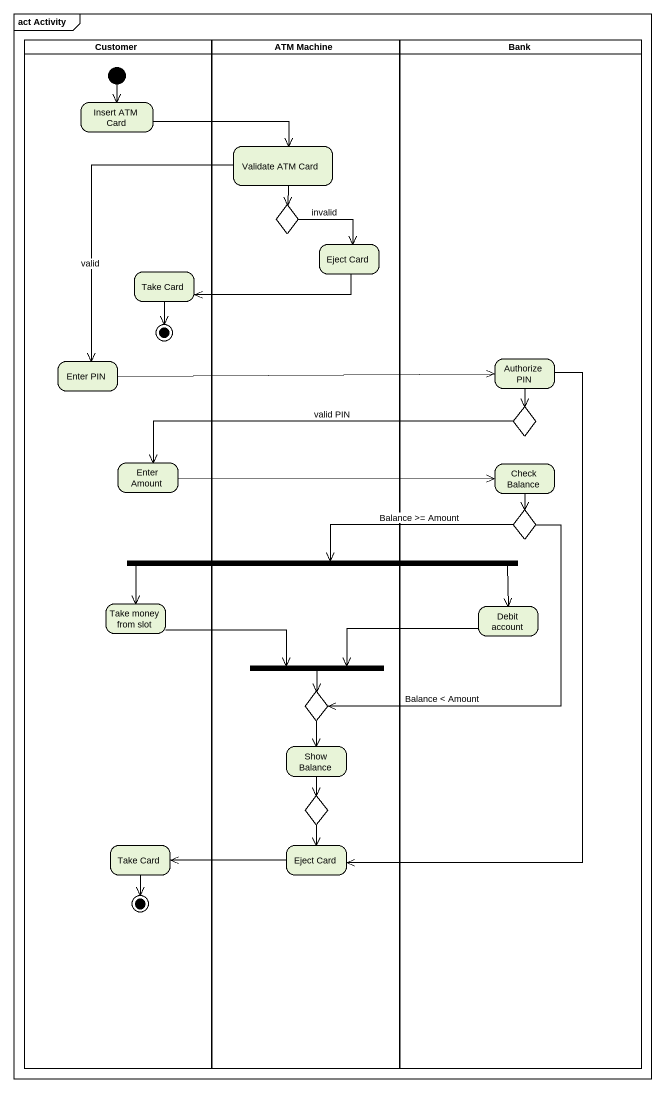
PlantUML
@startuml
mainframe act Activity
hide empty description
state Customer <<partition>> {
  state "Insert ATM Card" as Insert_ATM_Card
  state "Take Card" as Take_Card
  state final1 <<end>>
  state "Enter PIN" as Enter_PIN
  state "Enter Amount" as Enter_Amount
  state "Take money from slot" as Take_money_from_slot
  state "Take Card" as Take_Card_2
  state final2 <<end>>
  [*] --> Insert_ATM_Card
}
state "ATM Machine" as ATM_Machine <<partition>> {
  state "Validate ATM Card" as Validate_ATM_Card
  state choice1 <<choice>>
  state "Eject Card" as Eject_Card
  state fork2 <<join>>
  state choice4 <<choice>>
  state "Show Balance" as Show_Balance
  state choice5 <<choice>>
  state "Eject Card" as Eject_Card_2
}
state Bank <<partition>> {
  state "Authorize PIN" as Authorize_PIN
  state choice2 <<choice>>
  state "Check Balance" as Check_Balance
  state choice3 <<choice>>
  state "Debit account" as Debit_account
}
state fork1 <<fork>>
Insert_ATM_Card -right-> Validate_ATM_Card
Validate_ATM_Card --> choice1
Validate_ATM_Card --> Enter_PIN : valid
choice1 --> Eject_Card : invalid
Eject_Card -left-> Take_Card
Take_Card --> final1
Enter_PIN -right-> Authorize_PIN
Authorize_PIN --> choice2
Authorize_PIN --> Eject_Card_2
choice2 -left-> Enter_Amount : valid PIN
Enter_Amount -right-> Check_Balance
Check_Balance --> choice3
choice3 -left-> fork1 : Balance >= Amount
choice3 --> choice4 : Balance < Amount
fork1 -left-> Take_money_from_slot
fork1 -right-> Debit_account
Take_money_from_slot -right-> fork2
Debit_account -left-> fork2
fork2 --> choice4
choice4 --> Show_Balance
Show_Balance --> choice5
choice5 --> Eject_Card_2
Take_Card_2 --> final2
Eject_Card_2 -left-> Take_Card_2
@enduml
